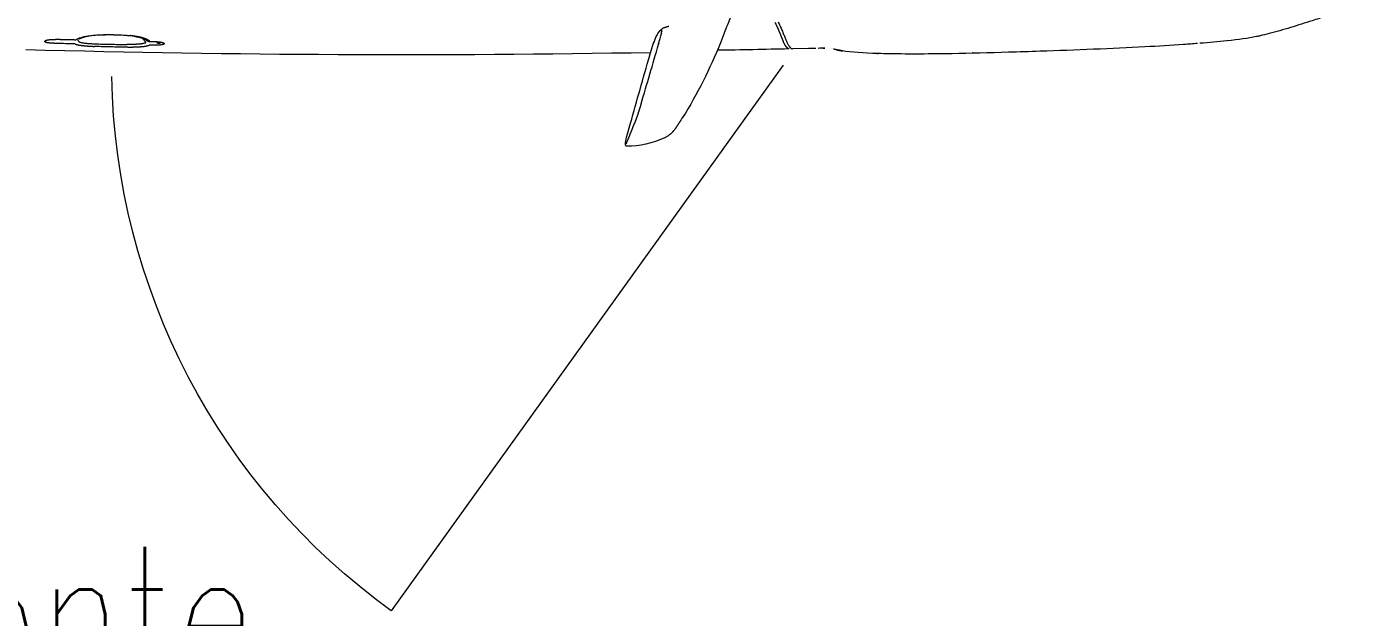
# Model space of a CAD drawing. Extents: x -1073 to 35213, y -1180 to 6950.
# Drawn here: x 4807.3 to 5023.5, y 2085 to 2181.6 of the extents above; entities that cross this region are included whole.
import ezdxf

# ---------------------------------------------------------------- set-up
doc = ezdxf.new("R2010")
doc.units = 0
doc.header["$LTSCALE"] = 25
doc.layers.get('0').update_dxf_attribs({"color": 9, "lineweight": 9})
doc.layers.add('04', color=9, linetype='Continuous', lineweight=9)
doc.layers.add('E-YAZI', color=7, linetype='Continuous', lineweight=30)
doc.styles.add('E-YAZI', font='txttw.shx')

# ---------------------------------------------------------------- blocks, each defined once
blk = doc.blocks.new('p-araba-polo')
blk.add_line((1.2557, 0.8419), (1.8967, 1.7338))
at = {"extrusion": (0, 0, -1)}
blk.add_line((1.3524, 0.7899), (1.3581, 0.8058), dxfattribs=at)
at = {"flags": 128}
for points in [[(1.5137, 0.9707), (1.5136, 0.9695), (1.5134, 0.9681)], [(1.2022, 0.8147), (1.2141, 0.8149), (1.2407, 0.8155)]]:
    blk.add_lwpolyline(points, dxfattribs=at)
at = {"extrusion": (0, 0, -1)}
blk.add_arc((-1.2557, 0.8419), 1.0984, 125.7081, 179.024, dxfattribs=at)
for points, degree in [([(1.4499, 0.9609), (1.4693, 0.9696), (1.4905, 0.9751), (1.5118, 0.9747)], 3), ([(1.5119, 0.9747), (1.5141, 0.9734), (1.5135, 0.972), (1.5137, 0.9707)], 3), ([(1.4496, 0.9605), (1.4386, 0.9555), (1.4345, 0.9495), (1.4302, 0.9441), (1.4257, 0.9363), (1.4202, 0.9276)], 5), ([(1.45, 0.961), (1.4499, 0.9609), (1.4497, 0.9608), (1.4496, 0.9605)], 3), ([(1.4496, 0.9605), (1.4497, 0.9607), (1.4498, 0.9608), (1.4498, 0.9609), (1.4499, 0.9609), (1.45, 0.961)], 5), ([(1.5119, 0.9689), (1.5104, 0.9659), (1.5088, 0.9621), (1.5069, 0.9577), (1.505, 0.9529), (1.5031, 0.948), (1.5011, 0.9429), (1.4991, 0.9376)], 7), ([(1.5108, 0.9561), (1.5101, 0.9537), (1.5094, 0.9511), (1.5087, 0.9484), (1.5079, 0.9456), (1.5071, 0.9428), (1.5063, 0.9399), (1.5054, 0.9369)], 7), ([(1.5134, 0.9681), (1.5131, 0.9657), (1.5123, 0.9616), (1.5108, 0.9563)], 3), ([(1.5119, 0.9689), (1.5119, 0.9689), (1.5119, 0.9689), (1.512, 0.9689), (1.512, 0.9689), (1.512, 0.9689)], 5), ([(1.512, 0.9689), (1.512, 0.9689), (1.512, 0.9689), (1.512, 0.9689), (1.5119, 0.9689), (1.5119, 0.9689), (1.5119, 0.9689), (1.5119, 0.9689)], 7), ([(1.5126, 0.9702), (1.5125, 0.97), (1.5124, 0.9698), (1.5123, 0.9697), (1.5122, 0.9695), (1.5121, 0.9693), (1.5121, 0.9691), (1.512, 0.9689)], 7), ([(1.512, 0.9689), (1.5121, 0.9691), (1.5121, 0.9693), (1.5122, 0.9695), (1.5123, 0.9697), (1.5124, 0.9699), (1.5125, 0.97), (1.5126, 0.9702)], 7), ([(1.5126, 0.9702), (1.5129, 0.9708), (1.5132, 0.9712), (1.5134, 0.9714), (1.5136, 0.9714), (1.5137, 0.9712), (1.5137, 0.9707), (1.5136, 0.97)], 7), ([(1.4295, 0.9406), (1.4295, 0.9407), (1.4296, 0.9408), (1.4297, 0.9409)], 3), ([(1.4296, 0.9409), (1.4296, 0.9408), (1.4295, 0.9407), (1.4295, 0.9406)], 3), ([(1.5054, 0.937), (1.4952, 0.9003), (1.4846, 0.8634), (1.474, 0.8265)], 3), ([(1.4882, 0.9052), (1.4901, 0.9113), (1.4914, 0.9158), (1.4931, 0.9211), (1.495, 0.9267), (1.4964, 0.9304), (1.4978, 0.9343), (1.4991, 0.9376)], 7), ([(1.4991, 0.9376), (1.499, 0.9372), (1.4986, 0.9368), (1.4981, 0.9366)], 3), ([(1.4984, 0.9396), (1.4984, 0.9396), (1.4984, 0.9396), (1.4984, 0.9396), (1.4984, 0.9396), (1.4984, 0.9396)], 5), ([(1.4988, 0.937), (1.4989, 0.9372), (1.499, 0.9374), (1.4991, 0.9376)], 3), ([(1.5054, 0.9369), (1.5055, 0.937), (1.5053, 0.9371), (1.5048, 0.9369)], 3), ([(1.3581, 0.8058), (1.3759, 0.8479), (1.3959, 0.8891), (1.4202, 0.9276)], 3), ([(1.4202, 0.9276), (1.4202, 0.9277), (1.4203, 0.9277), (1.4203, 0.9278)], 3), ([(1.4203, 0.9278), (1.4203, 0.9278), (1.4202, 0.9277), (1.4202, 0.9277), (1.4202, 0.9277), (1.4202, 0.9276)], 5), ([(1.4882, 0.9052), (1.4785, 0.8731), (1.4689, 0.8405), (1.4597, 0.8079)], 3), ([(1.4882, 0.9052), (1.4882, 0.9052), (1.4882, 0.9052), (1.4882, 0.9052)], 3), ([(1.4882, 0.9052), (1.4882, 0.9052), (1.4882, 0.9052), (1.4882, 0.9052)], 3), ([(0.9357, 0.8222), (0.9352, 0.8222), (0.9348, 0.8222), (0.9343, 0.8222)], 3), ([(0.9453, 0.8224), (0.9455, 0.8224), (0.9457, 0.8224), (0.9459, 0.8223), (0.9461, 0.8222), (0.9463, 0.8221)], 5), ([(0.9453, 0.8224), (0.9455, 0.8224), (0.9457, 0.8224), (0.9459, 0.8223), (0.9461, 0.8222), (0.9463, 0.8221)], 5), ([(1.0811, 0.8236), (1.0881, 0.8235), (1.0946, 0.8233), (1.1009, 0.8231)], 3), ([(1.1014, 0.8231), (1.1013, 0.8231), (1.1011, 0.8231), (1.101, 0.8231), (1.1008, 0.8231), (1.1007, 0.8231), (1.1006, 0.8231), (1.1004, 0.8231)], 7), ([(1.1004, 0.8231), (1.1009, 0.8231), (1.1013, 0.8231), (1.1018, 0.8231), (1.1022, 0.823), (1.1026, 0.8229)], 5), ([(1.1026, 0.8229), (1.1022, 0.823), (1.1018, 0.8231), (1.1013, 0.8231), (1.1009, 0.8231), (1.1004, 0.8231)], 5), ([(1.1004, 0.8231), (1.1008, 0.8231), (1.1011, 0.8231), (1.1015, 0.8231)], 3), ([(1.1009, 0.8231), (1.1242, 0.8223), (1.1443, 0.821), (1.1589, 0.8187)], 3), ([(1.474, 0.8265), (1.4732, 0.8236), (1.4722, 0.8203), (1.4712, 0.817), (1.4702, 0.8138), (1.4693, 0.8107), (1.4683, 0.8078), (1.4675, 0.8054)], 7), ([(1.4726, 0.8217), (1.8132, 0.8277), (2.154, 0.8262), (2.4946, 0.8171)], 3), ([(1.4752, 0.8307), (1.475, 0.8301), (1.4749, 0.8295), (1.4747, 0.8289), (1.4745, 0.8283), (1.4743, 0.8277), (1.4742, 0.8271), (1.474, 0.8265)], 7), ([(1.474, 0.8265), (1.474, 0.8265), (1.474, 0.8265), (1.474, 0.8265)], 3), ([(1.474, 0.8265), (1.474, 0.8265), (1.474, 0.8265), (1.474, 0.8265)], 3), ([(0.5299, 0.8024), (0.5443, 0.8039), (0.5588, 0.8052), (0.5741, 0.8064)], 3), ([(0.7638, 0.8164), (0.7637, 0.8164), (0.7637, 0.8163), (0.7636, 0.8162), (0.7635, 0.8161), (0.7634, 0.8159)], 5), ([(0.7638, 0.8164), (0.7637, 0.8164), (0.7637, 0.8163), (0.7636, 0.8162), (0.7635, 0.8161), (0.7634, 0.8159)], 5), ([(1.1596, 0.8186), (1.1593, 0.8187), (1.1591, 0.8187), (1.1588, 0.8188), (1.1585, 0.8188), (1.1583, 0.8188)], 5), ([(1.1596, 0.8186), (1.1593, 0.8187), (1.1591, 0.8187), (1.1588, 0.8188), (1.1585, 0.8188), (1.1583, 0.8188)], 5), ([(1.1589, 0.8187), (1.1624, 0.8182), (1.1655, 0.8176), (1.1686, 0.817)], 3), ([(1.1686, 0.817), (1.167, 0.8173), (1.1652, 0.8177), (1.1634, 0.818), (1.1615, 0.8183), (1.1596, 0.8186)], 5), ([(1.1596, 0.8186), (1.1623, 0.8181), (1.165, 0.8176), (1.1677, 0.8171), (1.1705, 0.8166), (1.1732, 0.816)], 5), ([(1.1778, 0.815), (1.1778, 0.815), (1.1778, 0.815), (1.1778, 0.815), (1.1778, 0.815), (1.1778, 0.815), (1.1778, 0.815)], 6), ([(1.1778, 0.815), (1.1778, 0.815), (1.1778, 0.815), (1.1778, 0.815), (1.1778, 0.815), (1.1778, 0.815)], 5), ([(1.2021, 0.8147), (1.2022, 0.8147), (1.2023, 0.8147), (1.2023, 0.8147)], 3), ([(1.2459, 0.8156), (1.2461, 0.8156), (1.2463, 0.8156), (1.2465, 0.8155), (1.2468, 0.8154), (1.2471, 0.8153)], 5), ([(1.2462, 0.8156), (1.2852, 0.8164), (1.3242, 0.8172), (1.3633, 0.8178)], 3), ([(1.2471, 0.8153), (1.248, 0.8148), (1.249, 0.814), (1.2503, 0.8126), (1.2518, 0.8109), (1.2536, 0.8078), (1.2557, 0.8032)], 6), ([(1.2557, 0.8032), (1.2557, 0.8032), (1.2557, 0.8032), (1.2557, 0.8032)], 3), ([(1.2691, 0.7722), (1.2662, 0.7781), (1.2636, 0.7837), (1.2613, 0.7892), (1.2593, 0.7946), (1.2574, 0.7994), (1.2557, 0.8032)], 6), ([(1.3096, 0.8173), (1.3094, 0.8173), (1.3093, 0.8173), (1.3092, 0.8173), (1.3091, 0.8171), (1.3092, 0.817), (1.3093, 0.8168)], 6), ([(1.4597, 0.8079), (1.4579, 0.8017), (1.456, 0.795), (1.455, 0.7901)], 3), ([(1.4591, 0.8058), (1.4592, 0.8061), (1.4592, 0.8064), (1.4593, 0.8067), (1.4594, 0.807), (1.4595, 0.8073), (1.4596, 0.8076), (1.4597, 0.8079)], 7), ([(1.4597, 0.8079), (1.4595, 0.8072), (1.4593, 0.8065), (1.4591, 0.8058)], 3), ([(1.4597, 0.8079), (1.4597, 0.8079), (1.4597, 0.8079), (1.4597, 0.8079)], 3), ([(1.4597, 0.8079), (1.4597, 0.8079), (1.4597, 0.8079), (1.4597, 0.8079)], 3), ([(1.4674, 0.8052), (1.4652, 0.7989), (1.4637, 0.796), (1.4624, 0.7935)], 3), ([(1.4673, 0.8051), (1.4674, 0.8052), (1.4675, 0.8053), (1.4675, 0.8054)], 3), ([(1.4675, 0.8054), (1.4675, 0.8053), (1.4674, 0.8052), (1.4673, 0.8051)], 3), ([(2.2682, 0.8071), (2.2683, 0.8075), (2.2688, 0.8079), (2.2696, 0.8082), (2.2707, 0.8085), (2.2722, 0.8088)], 5), ([(2.2737, 0.8044), (2.2732, 0.8045), (2.2728, 0.8046), (2.2724, 0.8047), (2.272, 0.8048), (2.2716, 0.8049)], 5), ([(2.2839, 0.8035), (2.2825, 0.8035), (2.2809, 0.8036), (2.2796, 0.8037), (2.2782, 0.8038), (2.2768, 0.8039)], 5), ([(2.2779, 0.8094), (2.2793, 0.8094), (2.2807, 0.8094), (2.2821, 0.8095), (2.2836, 0.8095), (2.285, 0.8094)], 5), ([(2.2917, 0.8033), (2.2906, 0.8033), (2.2894, 0.8033), (2.2883, 0.8034), (2.2872, 0.8034), (2.2861, 0.8034), (2.285, 0.8035), (2.2839, 0.8035)], 7), ([(2.2917, 0.8033), (2.2891, 0.8034), (2.2865, 0.8034), (2.2839, 0.8035)], 3), ([(2.285, 0.8094), (2.2867, 0.8094), (2.2881, 0.8094), (2.2897, 0.8094), (2.2913, 0.8094), (2.2929, 0.8094)], 5), ([(2.285, 0.8094), (2.2876, 0.8094), (2.2902, 0.8094), (2.2929, 0.8094)], 3), ([(2.2917, 0.8033), (2.2934, 0.8013), (2.2971, 0.7992), (2.3027, 0.7971), (2.3094, 0.7957), (2.3164, 0.7946), (2.3238, 0.7938)], 6), ([(2.2932, 0.8032), (2.2927, 0.8032), (2.2922, 0.8033), (2.2917, 0.8033)], 3), ([(2.2932, 0.8032), (2.2929, 0.8033), (2.2926, 0.8033), (2.2923, 0.8033), (2.292, 0.8033), (2.2917, 0.8033)], 5), ([(2.3275, 0.8125), (2.3198, 0.8125), (2.3127, 0.8123), (2.3055, 0.812), (2.2994, 0.8115), (2.2952, 0.8105), (2.2929, 0.8094)], 6), ([(2.2983, 0.8049), (2.2984, 0.805), (2.2985, 0.805), (2.2986, 0.8051), (2.2986, 0.8052), (2.2987, 0.8053), (2.2988, 0.8053), (2.2989, 0.8054)], 7), ([(2.2989, 0.8054), (2.2992, 0.8056), (2.2995, 0.8057), (2.2998, 0.8059)], 3), ([(2.2998, 0.8059), (2.302, 0.8069), (2.3057, 0.8077), (2.3109, 0.8081), (2.3168, 0.8082), (2.3226, 0.8083), (2.3291, 0.8083)], 6), ([(2.4141, 0.8073), (2.412, 0.8084), (2.4082, 0.8094), (2.4026, 0.8101), (2.3961, 0.8107), (2.3894, 0.8111), (2.3822, 0.8115)], 6), ([(2.4088, 0.802), (2.409, 0.8013), (2.4089, 0.8007), (2.4086, 0.8)], 3), ([(2.4127, 0.8004), (2.4127, 0.8005), (2.4127, 0.8005), (2.4127, 0.8005), (2.4127, 0.8005)], 4), ([(2.4127, 0.8004), (2.4127, 0.8005), (2.4127, 0.8005), (2.4127, 0.8005), (2.4127, 0.8005)], 4), ([(2.4377, 0.7999), (2.4327, 0.8), (2.4277, 0.8001), (2.4227, 0.8002), (2.4177, 0.8003), (2.4127, 0.8005)], 5), ([(2.4391, 0.8068), (2.4412, 0.8067), (2.4435, 0.8066), (2.4456, 0.8066), (2.4478, 0.8065), (2.4499, 0.8063)], 5), ([(2.4574, 0.8006), (2.4558, 0.8003), (2.4541, 0.8001), (2.4523, 0.8), (2.4504, 0.7999), (2.4486, 0.7999)], 5), ([(2.4499, 0.8063), (2.4507, 0.8063), (2.4515, 0.8063), (2.4523, 0.8062), (2.453, 0.8062), (2.4538, 0.8061)], 5), ([(2.4595, 0.801), (2.4592, 0.8009), (2.4588, 0.8008), (2.4583, 0.8007), (2.4579, 0.8006), (2.4574, 0.8006)], 5), ([(2.4575, 0.8057), (2.4594, 0.8055), (2.4611, 0.8052), (2.4623, 0.8048), (2.4631, 0.8044), (2.4633, 0.804)], 5), ([(2.463, 0.8024), (2.4627, 0.8021), (2.4622, 0.8018), (2.4615, 0.8015), (2.4606, 0.8012), (2.4595, 0.801)], 5), ([(2.4633, 0.804), (2.4634, 0.8036), (2.4635, 0.8034), (2.4634, 0.803), (2.4633, 0.8028), (2.463, 0.8024)], 5), ([(1.3412, 0.7619), (1.3449, 0.7712), (1.3486, 0.7806), (1.3524, 0.7899)], 3), ([(1.4428, 0.7788), (1.444, 0.7792), (1.4452, 0.7795), (1.4465, 0.7799), (1.4477, 0.7803), (1.4489, 0.7807), (1.4502, 0.781), (1.4514, 0.7814), (1.4526, 0.7818)], 8), ([(1.4545, 0.7837), (1.4542, 0.7826), (1.4535, 0.7821), (1.4526, 0.7818)], 3), ([(1.4526, 0.7818), (1.4535, 0.7821), (1.4542, 0.7826), (1.4545, 0.7837)], 3), ([(1.4526, 0.7818), (1.4527, 0.7819), (1.4528, 0.7819), (1.4528, 0.7819), (1.4529, 0.7819), (1.453, 0.782), (1.4531, 0.782), (1.4532, 0.782)], 7), ([(1.4544, 0.7868), (1.4547, 0.7861), (1.4548, 0.7853), (1.4546, 0.7845)], 3), ([(1.4546, 0.7845), (1.4548, 0.7853), (1.4547, 0.7861), (1.4544, 0.7868)], 3), ([(1.455, 0.7901), (1.4547, 0.789), (1.4546, 0.7881), (1.4545, 0.7875)], 3), ([(1.4549, 0.7896), (1.4549, 0.7898), (1.455, 0.79), (1.455, 0.7901)], 3), ([(1.462, 0.7931), (1.4623, 0.7933), (1.4625, 0.7937), (1.4626, 0.7941)], 3), ([(1.4626, 0.7941), (1.4625, 0.7937), (1.4623, 0.7933), (1.462, 0.7931)], 3), ([(2.3027, 0.799), (2.3027, 0.7989), (2.3027, 0.7989), (2.3027, 0.7989)], 3), ([(2.3248, 0.7943), (2.3419, 0.7927), (2.3604, 0.7923), (2.3779, 0.7933)], 3), ([(2.3779, 0.7933), (2.3912, 0.7942), (2.4044, 0.7974), (2.408, 0.7997)], 3), ([(2.4486, 0.7999), (2.4464, 0.7999), (2.4443, 0.7998), (2.4421, 0.7998), (2.4399, 0.7998), (2.4377, 0.7999)], 5)]:
    blk.add_open_spline(points, degree=degree)
for points, degree, knots in [([(1.4494, 0.9597), (1.4494, 0.9597), (1.4494, 0.9597), (1.4494, 0.9597), (1.4494, 0.9597), (1.4494, 0.9597), (1.4494, 0.9597)], 3, [0, 0, 0, 0, 1, 1, 1, 1.000001, 1.000001, 1.000001, 1.000001]), ([(1.4495, 0.9602), (1.4495, 0.9602), (1.4495, 0.9602), (1.4495, 0.9602), (1.4495, 0.9602), (1.4495, 0.9602), (1.4495, 0.9602)], 3, [0, 0, 0, 0, 1, 1, 1, 1, 1, 1, 1]), ([(1.4495, 0.9599), (1.4495, 0.9599), (1.4495, 0.9599), (1.4495, 0.9599), (1.4495, 0.9599), (1.4495, 0.9599), (1.4495, 0.9599)], 3, [0, 0, 0, 0, 1, 1, 1, 1.000001, 1.000001, 1.000001, 1.000001]), ([(1.4495, 0.9599), (1.4495, 0.9599), (1.4495, 0.9599), (1.4495, 0.9599), (1.4495, 0.9599), (1.4495, 0.9599), (1.4495, 0.9599)], 3, [0, 0, 0, 0, 1, 1, 1, 1.000001, 1.000001, 1.000001, 1.000001]), ([(1.4495, 0.9603), (1.4495, 0.9603), (1.4495, 0.9603), (1.4495, 0.9603), (1.4495, 0.9603), (1.4495, 0.9603), (1.4495, 0.9603)], 3, [0, 0, 0, 0, 1, 1, 1, 1, 1, 1, 1]), ([(1.4497, 0.9607), (1.4497, 0.9607), (1.4497, 0.9607), (1.4497, 0.9607), (1.4497, 0.9607), (1.4497, 0.9607), (1.4497, 0.9607)], 3, [0, 0, 0, 0, 1, 1, 1, 1.000001, 1.000001, 1.000001, 1.000001]), ([(0.578, 0.8067), (0.5852, 0.8073), (0.6136, 0.8094), (0.6943, 0.8142), (0.7938, 0.8181), (0.9022, 0.8216), (0.9869, 0.8238), (1.0486, 0.8241), (1.0808, 0.8236)], 3, [0, 0, 0, 0, 0.049552, 0.182368, 0.511137, 0.607099, 0.78604, 1, 1, 1, 1]), ([(0.4758, 0.7941), (0.4779, 0.7946), (0.4931, 0.7978), (0.5106, 0.8003), (0.5297, 0.8023)], 3, [0, 0, 0, 0, 0.124213, 1, 1, 1, 1]), ([(0.5894, 0.8074), (0.5894, 0.8074), (0.5894, 0.8074), (0.5894, 0.8074), (0.5894, 0.8074), (0.5894, 0.8074), (0.5894, 0.8074), (0.5894, 0.8074), (0.5894, 0.8074), (0.5894, 0.8074), (0.5894, 0.8074), (0.5894, 0.8074), (0.5894, 0.8074), (0.5894, 0.8074), (0.5894, 0.8074)], 7, [0, 0, 0, 0, 0, 0, 0, 0, 1, 1, 1, 1, 1, 1, 1, 1, 1, 1, 1, 1, 1, 1, 1]), ([(1.1685, 0.817), (1.1673, 0.8173), (1.1645, 0.8178), (1.1614, 0.8183), (1.1596, 0.8186)], 3, [0, 0, 0, 0, 0.431347, 1, 1, 1, 1]), ([(1.1747, 0.8151), (1.1747, 0.8151), (1.1747, 0.8151), (1.1747, 0.8151), (1.1747, 0.8151), (1.1747, 0.8151), (1.1747, 0.8151), (1.1747, 0.8151), (1.1747, 0.8151), (1.1747, 0.8151), (1.1747, 0.8151)], 5, [0, 0, 0, 0, 0, 0, 1, 1, 1, 1, 1, 1.000001, 1.000001, 1.000001, 1.000001, 1.000001, 1.000001]), ([(1.1747, 0.8151), (1.1747, 0.8151), (1.1747, 0.8151), (1.1747, 0.8151), (1.1747, 0.8151), (1.1747, 0.8151), (1.1747, 0.8151)], 3, [0, 0, 0, 0, 1, 1, 1, 1.000001, 1.000001, 1.000001, 1.000001]), ([(1.1766, 0.815), (1.1766, 0.815), (1.1766, 0.815), (1.1766, 0.815), (1.1766, 0.815), (1.1766, 0.815), (1.1766, 0.815)], 3, [0, 0, 0, 0, 1, 1, 1, 1, 1, 1, 1]), ([(1.191, 0.8144), (1.1909, 0.8144), (1.1897, 0.8144), (1.1862, 0.8144), (1.1896, 0.8144), (1.1952, 0.8145), (1.1986, 0.8146)], 3, [0, 0, 0, 0, 0.113468, 0.583142, 0.713373, 1, 1, 1, 1]), ([(1.2503, 0.8031), (1.2499, 0.8039), (1.2491, 0.8056), (1.2481, 0.8076), (1.2471, 0.8093), (1.2462, 0.8107), (1.2453, 0.8119), (1.2445, 0.8129), (1.2438, 0.8137), (1.2431, 0.8143), (1.2425, 0.8148), (1.2419, 0.8151), (1.2414, 0.8154), (1.241, 0.8155), (1.2407, 0.8155), (1.2406, 0.8155)], 3, [0, 0, 0, 0, 0.07794, 0.15591, 0.233922, 0.311977, 0.39007, 0.468193, 0.546341, 0.624507, 0.702688, 0.780882, 0.859085, 0.937296, 1, 1, 1, 1]), ([(1.2457, 0.8156), (1.2458, 0.8156), (1.2463, 0.8156), (1.2468, 0.8154), (1.2471, 0.8153)], 3, [0, 0, 0, 0, 0.428562, 1, 1, 1, 1]), ([(1.2641, 0.7711), (1.2629, 0.7735), (1.2606, 0.7782), (1.2576, 0.7851), (1.2549, 0.7918), (1.2524, 0.798), (1.251, 0.8014), (1.2503, 0.8031)], 3, [0, 0, 0, 0, 0.200006, 0.400013, 0.600017, 0.800016, 1, 1, 1, 1]), ([(1.3093, 0.8169), (1.3093, 0.8169), (1.3091, 0.8171), (1.3093, 0.8173), (1.3095, 0.8173), (1.3096, 0.8173)], 3, [0, 0, 0, 0, 0.249605, 0.624714, 1, 1, 1, 1]), ([(2.2716, 0.8049), (2.2712, 0.805), (2.2703, 0.8053), (2.2693, 0.8057), (2.2687, 0.8062), (2.2682, 0.8066), (2.2682, 0.8069), (2.2682, 0.8071)], 3, [0, 0, 0, 0, 0.200032, 0.399941, 0.599916, 0.79985, 1, 1, 1, 1]), ([(2.2737, 0.8044), (2.2733, 0.8045), (2.2726, 0.8046), (2.2719, 0.8048), (2.2716, 0.8049)], 3, [0, 0, 0, 0, 0.50004, 1, 1, 1, 1]), ([(2.2722, 0.8088), (2.2727, 0.8089), (2.2738, 0.8091), (2.2758, 0.8092), (2.2772, 0.8093), (2.2779, 0.8094)], 3, [0, 0, 0, 0, 0.335117, 0.665479, 1, 1, 1, 1]), ([(2.2768, 0.8039), (2.2763, 0.804), (2.2752, 0.8041), (2.2742, 0.8043), (2.2737, 0.8044)], 3, [0, 0, 0, 0, 0.500746, 1, 1, 1, 1]), ([(2.2741, 0.8055), (2.2741, 0.8055), (2.2742, 0.8056), (2.2743, 0.8056), (2.2744, 0.8057), (2.2746, 0.8057), (2.2748, 0.8058), (2.275, 0.8058), (2.2752, 0.8058), (2.2754, 0.8059), (2.2757, 0.8059), (2.2759, 0.8059), (2.2762, 0.8059), (2.2765, 0.8059), (2.2768, 0.8059), (2.277, 0.8059), (2.2773, 0.8059), (2.2776, 0.8059), (2.2779, 0.8059), (2.2782, 0.8059), (2.2785, 0.8058), (2.2787, 0.8058), (2.279, 0.8058), (2.2792, 0.8057), (2.2794, 0.8057), (2.2796, 0.8056), (2.2797, 0.8056), (2.2798, 0.8055), (2.2799, 0.8054), (2.28, 0.8054), (2.28, 0.8053), (2.28, 0.8053), (2.28, 0.8052), (2.2799, 0.8051), (2.2798, 0.8051), (2.2797, 0.805), (2.2796, 0.805), (2.2794, 0.805), (2.2792, 0.8049), (2.2791, 0.8049), (2.2788, 0.8048), (2.2786, 0.8048), (2.2783, 0.8048), (2.2781, 0.8048), (2.2778, 0.8048), (2.2775, 0.8047), (2.2773, 0.8047), (2.277, 0.8047), (2.2767, 0.8048), (2.2764, 0.8048), (2.2761, 0.8048), (2.2758, 0.8048), (2.2755, 0.8048), (2.2753, 0.8049), (2.275, 0.8049), (2.2748, 0.805), (2.2746, 0.805), (2.2744, 0.8051), (2.2743, 0.8051), (2.2742, 0.8052), (2.2741, 0.8052), (2.274, 0.8053), (2.274, 0.8054), (2.274, 0.8054), (2.2741, 0.8055)], 2, [0, 0, 0, 0.03125, 0.03125, 0.0625, 0.0625, 0.09375, 0.09375, 0.125, 0.125, 0.15625, 0.15625, 0.1875, 0.1875, 0.21875, 0.21875, 0.25, 0.25, 0.28125, 0.28125, 0.3125, 0.3125, 0.34375, 0.34375, 0.375, 0.375, 0.40625, 0.40625, 0.4375, 0.4375, 0.46875, 0.46875, 0.5, 0.5, 0.53125, 0.53125, 0.5625, 0.5625, 0.59375, 0.59375, 0.625, 0.625, 0.65625, 0.65625, 0.6875, 0.6875, 0.71875, 0.71875, 0.75, 0.75, 0.78125, 0.78125, 0.8125, 0.8125, 0.84375, 0.84375, 0.875, 0.875, 0.90625, 0.90625, 0.9375, 0.9375, 0.96875, 0.96875, 1, 1, 1]), ([(2.2779, 0.8094), (2.2791, 0.8094), (2.2814, 0.8095), (2.2838, 0.8095), (2.285, 0.8094)], 3, [0, 0, 0, 0, 0.498978, 1, 1, 1, 1]), ([(2.297, 0.8017), (2.2969, 0.8018), (2.2963, 0.8023), (2.295, 0.803), (2.2938, 0.8032), (2.2932, 0.8032)], 3, [0, 0, 0, 0, 0.130291, 0.564489, 1, 1, 1, 1]), ([(2.297, 0.8017), (2.2972, 0.8016), (2.301, 0.7987), (2.3136, 0.7955), (2.3248, 0.7943)], 3, [0, 0, 0, 0, 0.178952, 1, 1, 1, 1]), ([(2.2989, 0.8054), (2.2988, 0.8053), (2.2986, 0.8052), (2.2984, 0.805), (2.2983, 0.8049)], 3, [0, 0, 0, 0, 0.500356, 1, 1, 1, 1]), ([(2.2983, 0.8049), (2.2987, 0.8043), (2.2995, 0.8032), (2.3004, 0.8021), (2.3008, 0.8016)], 3, [0, 0, 0, 0, 0.500003, 1, 1, 1, 1]), ([(2.2986, 0.8051), (2.2986, 0.8051), (2.2986, 0.8051), (2.2986, 0.8051), (2.2986, 0.8051), (2.2986, 0.8051), (2.2986, 0.8051), (2.2986, 0.8051), (2.2986, 0.8051), (2.2986, 0.8051), (2.2986, 0.8051)], 5, [0, 0, 0, 0, 0, 0, 1, 1, 1, 1, 1, 1.000001, 1.000001, 1.000001, 1.000001, 1.000001, 1.000001]), ([(2.2998, 0.8059), (2.2997, 0.8058), (2.2993, 0.8057), (2.2991, 0.8055), (2.2989, 0.8054)], 3, [0, 0, 0, 0, 0.50055, 1, 1, 1, 1]), ([(2.3008, 0.8016), (2.3013, 0.8011), (2.3022, 0.8001), (2.3025, 0.7993), (2.3027, 0.799)], 3, [0, 0, 0, 0, 0.509408, 1, 1, 1, 1]), ([(2.3275, 0.8125), (2.3294, 0.8126), (2.333, 0.8126), (2.3386, 0.8125), (2.3441, 0.8125), (2.3495, 0.8124), (2.355, 0.8123), (2.3604, 0.8122), (2.3659, 0.8121), (2.3713, 0.8119), (2.3768, 0.8117), (2.3804, 0.8115), (2.3822, 0.8115)], 3, [0, 0, 0, 0, 0.102849, 0.203676, 0.303192, 0.4019, 0.500189, 0.598402, 0.69691, 0.796181, 0.896881, 1, 1, 1, 1]), ([(2.38, 0.8073), (2.3784, 0.8073), (2.3751, 0.8074), (2.37, 0.8076), (2.3649, 0.8077), (2.3598, 0.8078), (2.3547, 0.8079), (2.3495, 0.808), (2.3444, 0.8081), (2.3392, 0.8082), (2.3341, 0.8083), (2.3308, 0.8083), (2.3291, 0.8083)], 3, [0, 0, 0, 0, 0.1002, 0.200233, 0.300317, 0.400316, 0.500131, 0.599928, 0.699887, 0.799935, 0.899923, 1, 1, 1, 1]), ([(2.4127, 0.8005), (2.4122, 0.8002), (2.4111, 0.7995), (2.409, 0.7985), (2.4066, 0.7976), (2.4038, 0.7967), (2.4007, 0.7958), (2.3974, 0.7951), (2.3938, 0.7944), (2.3902, 0.7939), (2.3864, 0.7934), (2.3825, 0.793), (2.3799, 0.7928), (2.3786, 0.7927)], 3, [0, 0, 0, 0, 0.094086, 0.18838, 0.282166, 0.375067, 0.46693, 0.557743, 0.647572, 0.736525, 0.824751, 0.912466, 1, 1, 1, 1]), ([(2.4069, 0.804), (2.4065, 0.8042), (2.4056, 0.8046), (2.4038, 0.8051), (2.4017, 0.8055), (2.3992, 0.8059), (2.3965, 0.8062), (2.3935, 0.8065), (2.3903, 0.8067), (2.387, 0.8069), (2.3836, 0.8071), (2.3812, 0.8072), (2.38, 0.8073)], 3, [0, 0, 0, 0, 0.099981, 0.199964, 0.299947, 0.399942, 0.499946, 0.599951, 0.699957, 0.799971, 0.899986, 1, 1, 1, 1]), ([(2.4078, 0.8035), (2.4077, 0.8036), (2.4074, 0.8038), (2.4071, 0.8039), (2.4069, 0.804)], 3, [0, 0, 0, 0, 0.500231, 1, 1, 1, 1]), ([(2.4088, 0.802), (2.4088, 0.8022), (2.4086, 0.8028), (2.4081, 0.8033), (2.4078, 0.8035)], 3, [0, 0, 0, 0, 0.494147, 1, 1, 1, 1]), ([(2.4141, 0.8073), (2.4182, 0.8072), (2.4266, 0.8071), (2.4349, 0.8069), (2.4391, 0.8068)], 3, [0, 0, 0, 0, 0.500013, 1, 1, 1, 1]), ([(2.4391, 0.8068), (2.4409, 0.8067), (2.4445, 0.8066), (2.4481, 0.8064), (2.4499, 0.8063)], 3, [0, 0, 0, 0, 0.500042, 1, 1, 1, 1]), ([(2.4499, 0.8063), (2.4506, 0.8063), (2.4519, 0.8062), (2.4532, 0.8061), (2.4538, 0.8061)], 3, [0, 0, 0, 0, 0.500317, 1, 1, 1, 1]), ([(2.4538, 0.8061), (2.4544, 0.806), (2.4557, 0.8059), (2.4569, 0.8058), (2.4575, 0.8057)], 3, [0, 0, 0, 0, 0.500536, 1, 1, 1, 1]), ([(2.4595, 0.801), (2.4592, 0.8009), (2.4586, 0.8007), (2.4578, 0.8006), (2.4574, 0.8006)], 3, [0, 0, 0, 0, 0.499947, 1, 1, 1, 1]), ([(2.463, 0.8024), (2.4629, 0.8023), (2.4626, 0.802), (2.4618, 0.8016), (2.4608, 0.8013), (2.46, 0.8011), (2.4595, 0.801)], 3, [0, 0, 0, 0, 0.250841, 0.501885, 0.750982, 1, 1, 1, 1]), ([(0.3308, 0.7495), (0.3436, 0.7542), (0.3636, 0.7609), (0.3938, 0.7706), (0.4254, 0.7806), (0.4544, 0.789), (0.4711, 0.793), (0.4757, 0.7941)], 3, [0, 0, 0, 0, 0.260213, 0.420209, 0.662967, 0.897224, 1, 1, 1, 1]), ([(1.4624, 0.7935), (1.4598, 0.7889), (1.4571, 0.7846), (1.4542, 0.7825), (1.4531, 0.782)], 3, [0, 0, 0, 0, 0.780073, 1, 1, 1, 1]), ([(2.3786, 0.7927), (2.3767, 0.7926), (2.373, 0.7924), (2.3675, 0.7922), (2.362, 0.7922), (2.3565, 0.7922), (2.3511, 0.7922), (2.3456, 0.7924), (2.3402, 0.7926), (2.3347, 0.7929), (2.3293, 0.7932), (2.3257, 0.7936), (2.3238, 0.7938)], 3, [0, 0, 0, 0, 0.102987, 0.20371, 0.303045, 0.401606, 0.499856, 0.598179, 0.696932, 0.796495, 0.89732, 1, 1, 1, 1])]:
    blk.add_open_spline(points, degree=degree, knots=knots)

msp = doc.modelspace()

# ---------------------------------------------------------------- block references
at = {"layer": '04', "xscale": 100, "yscale": 100, "zscale": 100, "rotation": 180}
msp.add_blockref('p-araba-polo', (5056.61, 2259.5), dxfattribs=at)

# ---------------------------------------------------------------- texts
at = {"layer": 'E-YAZI', "color": 30, "style": 'E-YAZI', "width": 0.8}
msp.add_text('Asma Tavan Monte', height=21, dxfattribs=at).set_placement((4630.8, 2075.58))

doc.saveas('drawing.dxf')
